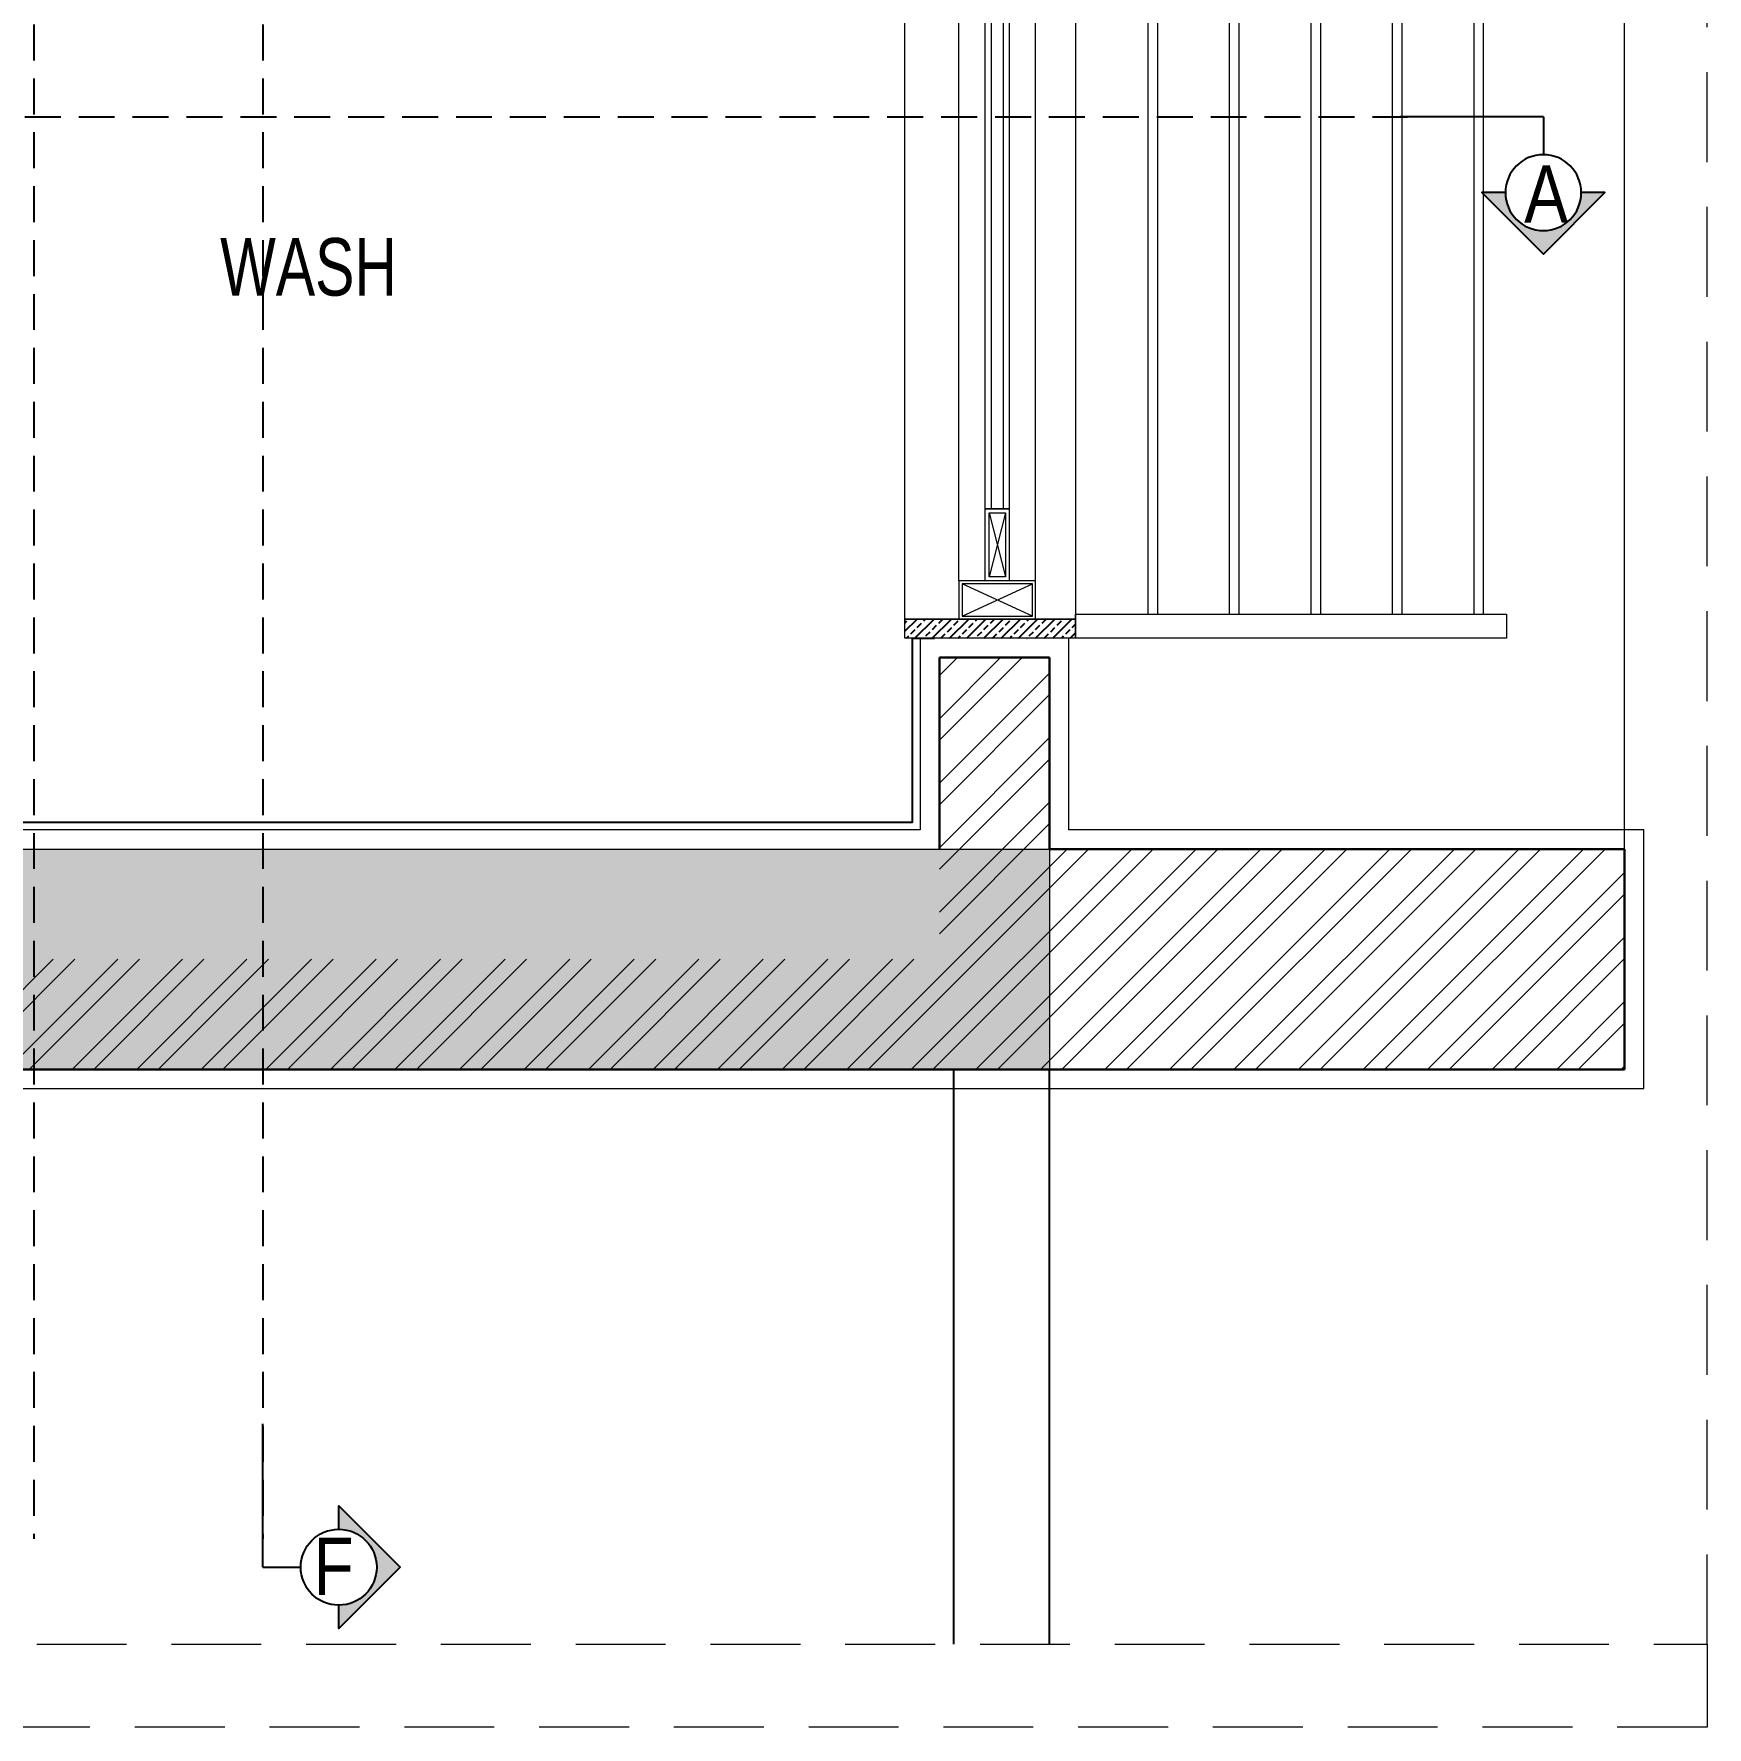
# Model space of a CAD drawing. Header units: inches. Extents: x 853900 to 962947, y 469960 to 560972.
# Drawn here: x 932219 to 933965, y 475081 to 476848 of the extents above; entities that cross this region are included whole.
import ezdxf
from ezdxf.enums import TextEntityAlignment as Align

# ---------------------------------------------------------------- set-up
doc = ezdxf.new("R2010")
doc.units = ezdxf.units.IN
doc.header["$LTSCALE"] = 750
for name, pattern in [('CENTER', [2, 1.25, -0.25, 0.25, -0.25]), ('Dash', [6, 3, -3]), ('DASHED2', [0.375, 0.25, -0.125]), ('HIDDEN', [0.375, 0.25, -0.125])]:
    doc.linetypes.add(name, pattern=pattern)
for name, color, linetype, lineweight in [('a-Hatch-Wall-HM', 253, 'Continuous', 9), ('COLUMN', 8, 'Continuous', 13), ('ELE-04-MSA', 8, 'Continuous', 15), ('g-cen-sym', 8, 'Continuous', 25), ('g-dot', 8, 'HIDDEN', 9), ('g-dw', 8, 'Continuous', 5), ('g-ele-01', 8, 'Continuous', 9), ('g-ele-02', 8, 'Continuous', 9), ('g-ele-03', 8, 'Continuous', 5), ('g-ele02', 8, 'Continuous', 9), ('g-text', 8, 'Continuous', 9), ('PLASTER', 8, 'Continuous', 9), ('SECTION LINE', 8, 'CENTER', 9), ('SHEET', 8, 'Continuous', 13), ('STONE', 8, 'Continuous', 18), ('WALL-MSA', 8, 'Continuous', 30)]:
    doc.layers.add(name, color=color, linetype=linetype, lineweight=lineweight)
for name, color, linetype in [('ELE-02-MSA', 8, 'Continuous'), ('g-sol250', 8, 'Continuous'), ('R.C.C HATCH-MSA', 253, 'Continuous'), ('TILE SECTION', 8, 'Continuous')]:
    doc.layers.add(name, color=color, linetype=linetype)
doc.styles.add('Arial Narrow', font='swisscl.ttf', dxfattribs={"height": 150})
doc.styles.add('SWINS', font='swissc.ttf')

# ---------------------------------------------------------------- blocks, each defined once
blk = doc.blocks.new('sec')
at = {"layer": 'g-cen-sym'}
h = blk.add_hatch(color=256, dxfattribs=at)
h.paths.add_polyline_path([(2.73e-14, 537.5273218287452), (-107.956475941309, 429.5708458874361), (-107.956475941309, 399.1607016395453, -0.2062306983916904), (2.730000000001706e-14, 445.6665243379758, -0.4142135623730596), (148.5555081145527, 297.1110162260618), (240.4163056053222, 297.1110162260618)])
h.paths.add_polyline_path([(-107.956475941309, 399.1607016395454), (-107.956475941309, 429.5708458874361), (-138.1869732997017, 399.3403485290693), (-138.1869732997017, 351.6371512499004, -0.09565303018648871)])
h.paths.add_polyline_path([(-138.1869732997017, 399.3403485290693), (-168.4174706606815, 369.1098511680636), (-168.4174706606815, 297.1110162260618), (-148.5555081119139, 297.1110162260618, -0.09423427136048851), (-138.1869732997017, 351.6371512499004)])
h.paths.add_polyline_path([(-168.4174706580426, 369.1098511680636), (-204.6941080129084, 332.8332138158367), (-204.6941080129084, 297.1110162260618), (-168.4174706606815, 297.1110162260618)])
h.paths.add_polyline_path([(-204.6941080129084, 332.8332138158367), (-240.4163056027092, 297.1110162260618), (-204.6941080129084, 297.1110162260618)])
for q in [(2.73e-14, 148.5555081130354), (-561.6378324203346, 0)]:
    blk.add_line((0, 0), q, dxfattribs=at)
blk.add_lwpolyline([(-148.5555081119139, 297.1110162260618), (-240.4163056027092, 297.1110162260618), (2.73e-14, 537.5273218287452), (240.4163056053222, 297.1110162260618), (148.5555081145527, 297.1110162260618)], dxfattribs=at)
blk.add_circle((2.73e-14, 297.1110162260618), 148.5555081130354, dxfattribs=at)
blk = doc.blocks.new('1')
at = {"layer": 'g-dw', "linetype": 'Dash', "ltscale": 25}
for p, q in [((-12488573.38326989, -15584268.52819632), (-12488615.38326989, -15584360.52819632)), ((-12488573.38326989, -15584360.52819632), (-12488615.38326989, -15584268.52819632))]:
    blk.add_line(p, q, dxfattribs=at)
at = {"layer": 'g-dw', "elevation": -1.848887349593569e-10}
for points in [[(-12488619.38326989, -15584364.52819632), (-12488619.38326989, -15584264.52819632), (-12488569.38326989, -15584264.52819632), (-12488569.38326989, -15584364.52819632)], [(-12488615.38326989, -15584360.52819632), (-12488615.38326989, -15584268.52819632), (-12488573.38326989, -15584268.52819632), (-12488573.38326989, -15584360.52819632)]]:
    blk.add_lwpolyline(points, close=True, dxfattribs=at)

msp = doc.modelspace()

# ---------------------------------------------------------------- hatches: boundary and pattern name
at = {"layer": 'a-Hatch-Wall-HM'}
h = msp.add_hatch(dxfattribs=at)
h.set_pattern_fill('ANSI32', color=256, scale=5)
h.set_pattern_definition([(45, (17259.33578649792, -40980.49600214604), (-33.67596045400933, 33.67596045400933), []), (45, (17281.78643649793, -40980.49600214604), (-33.67596045400933, 33.67596045400933), [])])
h.paths.add_polyline_path([(933878.6818999669, 475997.0689634371), (933878.6818999669, 475767.0689634371), (928592.381900098, 475767.0689634371), (928592.381900098, 475693.0689634068), (928362.3819001282, 475693.0689634068), (928362.3819001282, 476567.0689634371), (928477.3819000144, 476567.0689634371), (928477.3819000144, 475882.0689634371), (933163.6818998479, 475882.0689634371), (933163.6818998479, 476197.0689633996), (933278.6818999618, 476197.0689634049), (933278.6818999618, 475997.0689633771)])
at = {"layer": 'g-sol250'}
h = msp.add_hatch(dxfattribs=at)
h.set_pattern_fill('ANSI33', color=46, scale=2, angle=-1.272221872585407e-14, style=0)
h.set_pattern_definition([(44.99999999999999, (-32196364.47859281, 17592145.29955359), (-8.98025612106915, 8.980256121069159), []), (44.99999999999999, (-32196355.49833281, 17592145.29955359), (-8.98025612106915, 8.980256121069159), [6.350000000000014, -3.175000000000007])])
h.paths.add_polyline_path([(933127.6469209357, 476237.0689633985), (933305.6469209357, 476237.0689633985), (933305.6469209357, 476217.0689633985), (933127.6469209357, 476217.0689633985)])
at = {"layer": 'R.C.C HATCH-MSA'}
h = msp.add_hatch(color=256, dxfattribs=at)
h.dxf.hatch_style = 1
h.paths.add_polyline_path([(933278.6818997432, 475997.0689633953), (933278.6818997432, 475767.0689633939), (931683.2818997577, 475767.0689633939), (931683.2818997577, 475997.0689633953)])
h.paths.add_polyline_path([(928362.3819000181, 478244.9689633686), (928362.3819000181, 478014.9689633672), (929562.3819000171, 478014.9689633672), (929562.3819000171, 478244.9689633686)])

# ---------------------------------------------------------------- linework, layer by layer
at = {"layer": 'COLUMN'}
msp.add_lwpolyline([(933278.6818997432, 475997.0689633953), (933278.6818997432, 475767.0689633939), (931683.2818997577, 475767.0689633939), (931683.2818997577, 475997.0689633953)], close=True, dxfattribs=at)
at = {"layer": 'ELE-02-MSA'}
for p, q in [((933178.6818999846, 475167.1379584399), (933178.6818999692, 475767.0689633821)), ((933278.6818999846, 475167.1379584399), (933278.6818999692, 475767.0689633851))]:
    msp.add_line(p, q, dxfattribs=at)
at = {"layer": 'ELE-04-MSA'}
msp.add_line((933878.6818999553, 475997.0689634371), (933878.6818997508, 478014.9689634197), dxfattribs=at)
at = {"layer": 'g-cen-sym', "linetype": 'DASHED2', "ltscale": 0.2}
for p, q in [((932218.833313769, 478488.8034967592, 3.474932239242833e-07), (932218.833313769, 475277.1611023737, 3.474932239242833e-07)), ((932457.6957311884, 478488.8034967592, 3.474932239242833e-07), (932457.6957311884, 475277.1611023737, 3.474932239242833e-07)), ((927934.3392804505, 476761.3690212324), (933652.1752897366, 476761.3690180807))]:
    msp.add_line(p, q, dxfattribs=at)
at = {"layer": 'g-dot', "ltscale": 25}
for p, q in [((933381.2658003988, 477752.0689634008, 0.0001460576425569386), (933381.2689734264, 476242.0689633985, 0.0001460576425569386)), ((933391.2658003988, 477752.0689634008, 0.0001460576425569386), (933391.2689734264, 476242.0689633985, 0.0001460576425569386)), ((933466.2658003988, 477752.0689634008, 0.0001460576425569386), (933466.2689734264, 476242.0689633985, 0.0001460576425569386)), ((933476.2658003988, 477752.0689634008, 0.0001460576425569386), (933476.2689734264, 476242.0689633985, 0.0001460576425569386)), ((933551.2658003988, 477752.0689634008, 0.0001460576425569386), (933551.2689734264, 476242.0689633985, 0.0001460576425569386)), ((933561.2658003988, 477752.0689634008, 0.0001460576425569386), (933561.2689734264, 476242.0689633985, 0.0001460576425569386)), ((933636.2658003988, 477752.0689634008, 0.0001460576425569386), (933636.2689734264, 476242.0689633985, 0.0001460576425569386)), ((933646.2658003988, 477752.0689634008, 0.0001460576425569386), (933646.2689734264, 476242.0689633985, 0.0001460576425569386)), ((933721.2658003988, 477752.0689634008, 0.0001460576425569386), (933721.2689734264, 476242.0689633985, 0.0001460576425569386)), ((933731.2658003988, 477752.0689634008, 0.0001460576425569386), (933731.2689734264, 476242.0689633985, 0.0001460576425569386))]:
    msp.add_line(p, q, dxfattribs=at)
at = {"layer": 'g-dw', "linetype": 'Continuous', "ltscale": 500}
for points in [[(933236.6467320262, 476352.0689633911), (933236.6467320262, 476277.0689633911), (933211.6467320262, 476277.0689633911), (933211.6467320262, 476352.0689633911)], [(933232.6467320262, 476348.0689633911), (933232.6467320262, 476281.0689633911), (933215.6467320262, 476281.0689633911), (933215.6467320262, 476348.0689633911)]]:
    msp.add_lwpolyline(points, close=True, dxfattribs=at)
at = {"layer": 'g-ele-01'}
msp.add_lwpolyline([(933305.6469209357, 476217.0689633985), (933305.6469209357, 476242.0689633985), (933755.6469209357, 476242.0689633985), (933755.6469209357, 476217.0689633985)], close=True, dxfattribs=at)
at = {"layer": 'g-ele-02', "linetype": 'Continuous', "elevation": -5.745110503602627e-05}
msp.add_lwpolyline([(933230.1467320262, 476352.0689633911), (933218.1467320262, 476352.0689633911), (933218.146732026, 477642.0689634126), (933230.146732026, 477642.0689634126), (933230.1467320262, 476352.0689633911)], dxfattribs=at)
at = {"layer": 'g-ele-03'}
for p, q in [((933184.1467320262, 476277.0689633911), (933184.1467319888, 477717.0689634126, 0.0001086033031096089)), ((933264.1467320262, 476277.0689633911), (933264.1467320707, 477717.0689634126, 0.0001086033031096089)), ((933215.6467320262, 476348.0689633911, -5.745110503602626e-05), (933232.6467320262, 476281.0689633911, -5.745110503602626e-05)), ((933232.6467320262, 476348.0689633911, -5.745110503602626e-05), (933215.6467320262, 476281.0689633911, -5.745110503602626e-05))]:
    msp.add_line(p, q, dxfattribs=at)
at = {"layer": 'g-ele-03', "linetype": 'Continuous', "elevation": -5.745110503602627e-05}
msp.add_lwpolyline([(933211.646732026, 477642.0689634126), (933236.646732026, 477642.0689634126), (933236.6467320262, 476352.0689633911), (933211.6467320262, 476352.0689633911), (933211.646732026, 477642.0689634126)], dxfattribs=at)
at = {"layer": 'g-ele02'}
msp.add_lwpolyline([(933127.6469209357, 476237.0689633985), (933127.6469209357, 477757.0689634132), (933305.6469209357, 477757.0689634132), (933305.6469209357, 476237.0689633985)], close=True, dxfattribs=at)
at = {"layer": 'PLASTER'}
msp.add_lwpolyline([(928497.3819001282, 475902.0689634371), (928497.3819001282, 476587.0689634371), (928342.3819001282, 476587.0689634371), (928342.3819001282, 475673.0689634068), (928612.381900098, 475673.0689634068), (928612.381900098, 475747.0689634371), (931683.2818997577, 475747.0689634371), (933278.6818997432, 475747.0689633939), (933898.6818999669, 475747.0689634384), (933898.6818999669, 476017.068963439), (933298.6818999618, 476017.0689633791), (933298.6818999618, 476217.068963406), (933143.6818999618, 476217.0689633985), (933143.6818999618, 476017.0689633953), (931663.2818997577, 476017.0689633953), (931663.2818997577, 475902.0689634371)], close=True, dxfattribs=at)
at = {"layer": 'SHEET', "linetype": 'HIDDEN', "ltscale": 0.5}
for points in [[(927862.3819001282, 475167.1379584399), (933964.853331757, 475167.1379584399), (933964.853331757, 478614.9689633672), (927862.3819001282, 478614.9689633672)], [(927862.3819001282, 475167.1379584399), (933964.853331757, 475167.1379584402), (933964.853331757, 475080.662294158), (927862.3819001282, 475080.6622941577)]]:
    msp.add_lwpolyline(points, close=True, dxfattribs=at)
at = {"layer": 'STONE', "linetype": 'Continuous', "ltscale": 750}
msp.add_lwpolyline([(933127.6469209357, 476237.0689633985), (933305.6469209357, 476237.0689633985), (933305.6469209357, 476217.0689633985), (933127.6469209357, 476217.0689633985)], close=True, dxfattribs=at)
at = {"layer": 'TILE SECTION'}
msp.add_lwpolyline([(928497.3819001269, 476560.0689634371), (928505.3819001269, 476560.0689634371), (928505.3819001282, 475910.0689634371), (931655.2818997577, 475910.0689634371), (931655.2818997577, 476025.0689633953), (933135.6818999613, 476025.0689633953), (933135.6818999613, 476217.0689633982), (933158.6469209357, 476217.0689633985)], dxfattribs=at)
at = {"layer": 'WALL-MSA'}
for p, q in [((933278.6818999618, 476197.0689634049), (933163.6818998479, 476197.0689633996, -1.170125494961584e-07)), ((933163.6818998479, 476197.0689633996, -1.170125494978931e-07), (933163.6818998479, 475997.0689633953, -1.170125494978931e-07)), ((933278.6818999618, 476197.0689634049), (933278.6818999618, 475997.0689633771)), ((933878.6818999669, 475997.0689634371), (933278.6818999618, 475997.0689633771)), ((933878.6818999669, 475767.0689634371), (933878.6818999669, 475997.0689634371)), ((928592.381900098, 475767.0689634371), (933878.6818999669, 475767.0689634371))]:
    msp.add_line(p, q, dxfattribs=at)

# ---------------------------------------------------------------- block references
at = {"layer": 'g-ele-02', "ltscale": 275, "xscale": -0.8000000000000016, "yscale": 0.8000000000000016, "zscale": 0.8000000000000016, "rotation": 90}
msp.add_blockref('1', (-11534227.47582503, -9514618.437652513), dxfattribs=at)
at = {"layer": 'SECTION LINE', "linetype": 'DASHED2', "ltscale": 200, "yscale": 0.2666666667908429, "zscale": 0.2666666667908429}
for p, xscale, rotation in [((933793.9453740804, 476761.3434297545), -0.2666666667908429, 180), ((932457.7213195146, 475247.5773966762, 3.474932239242833e-07), 0.2666666667908429, 270)]:
    msp.add_blockref('sec', p, dxfattribs=dict(at, xscale=xscale, rotation=rotation))

# ---------------------------------------------------------------- texts
at = {"layer": 'g-cen-sym', "linetype": 'DASHED2', "ltscale": 10, "style": 'SWINS'}
msp.add_text('A', height=60.00000000000001, dxfattribs=at).set_placement((933796.8532057478, 476680.6245168826, 4.250323920787025e-06), align=Align.MIDDLE_CENTER)
at = {"layer": 'g-cen-sym', "linetype": 'DASHED2', "ltscale": 200, "style": 'SWINS'}
msp.add_text('F', height=60.00000000000001, dxfattribs=at).set_placement((932531.608011544, 475248.4414471746, 4.597817144711308e-06), align=Align.MIDDLE_CENTER)
at = {"layer": 'g-text', "ltscale": 750, "style": 'Arial Narrow'}
msp.add_text('WASH', height=60, dxfattribs=at).set_placement((932413.2449329146, 476574.6773917228, 4.925252357637291e-08))

doc.saveas('drawing.dxf')
